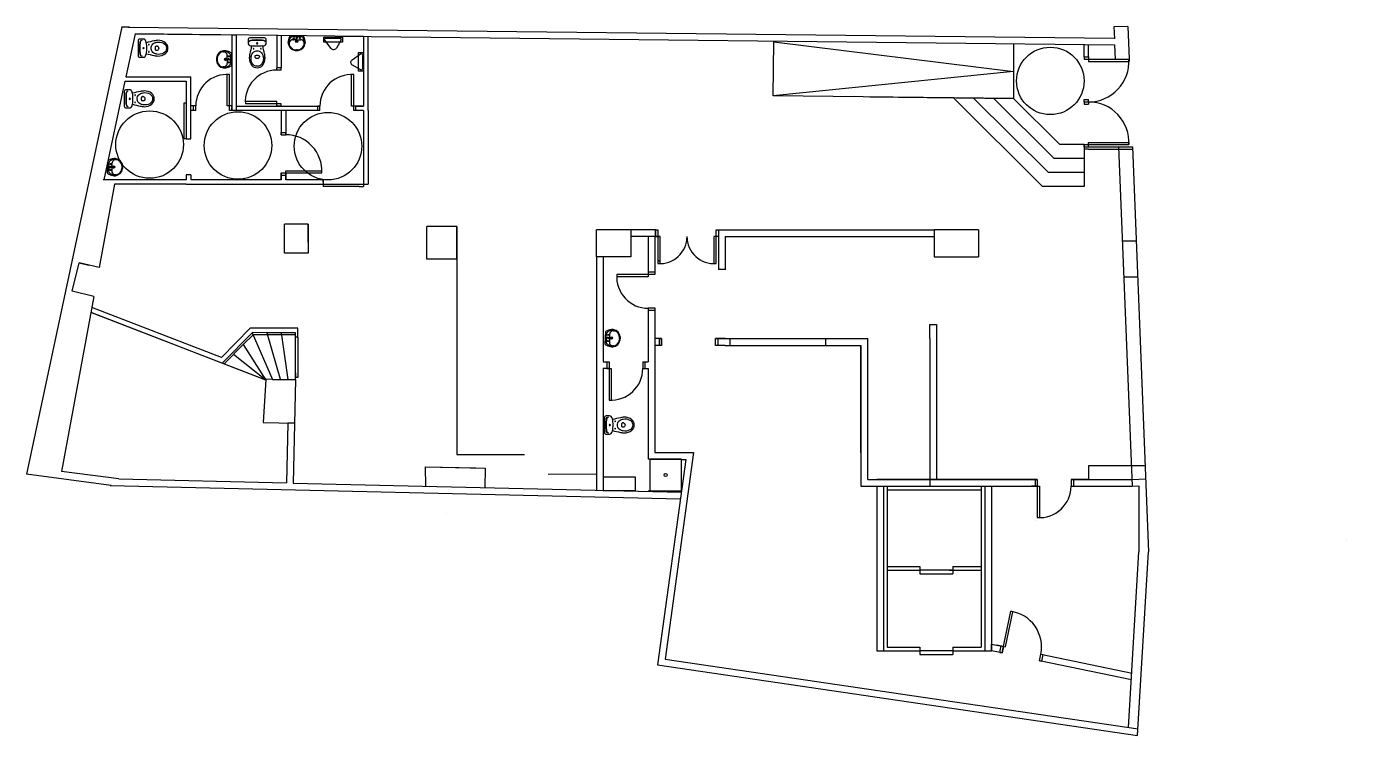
# Model space of a CAD drawing. Header units: millimetres. Extents: x 7 to 259, y -45 to 103.
# Drawn here: x 209.872 to 213.54, y 88.698 to 90.67 of the extents above; entities that cross this region are included whole.
import ezdxf

# ---------------------------------------------------------------- set-up
doc = ezdxf.new("R2010")
doc.units = ezdxf.units.MM
doc.linetypes.add('CENTRO', pattern=[50.8, 31.75, -6.35, 6.35, -6.35])
for name, color, linetype in [('eixos centradors', 40, 'CENTRO'), ('estructura', 5, 'Continuous'), ('OFICINES', 6, 'Continuous'), ('portes', 4, 'Continuous')]:
    doc.layers.add(name, color=color, linetype=linetype)

# ---------------------------------------------------------------- blocks, each defined once
blk = doc.blocks.new('VI-IN')
for p, q in [((0, -0.04), (-0.011, -0.04)), ((0, -0.04), (0.011, -0.04)), ((-0.048, -0.423), (-0.048, -0.403)), ((0.048, -0.423), (0.048, -0.403))]:
    blk.add_line(p, q)
blk.add_lwpolyline([(-0.163, -0.358, -0.0164), (-0.122, -0.18, -0.014244), (-0.146, -0.175, -0.379899), (-0.203, -0.112), (-0.203, -0.04, -0.414214), (-0.163, 0), (0, 0), (0.163, 0, -0.414214), (0.203, -0.04), (0.203, -0.112, -0.379899), (0.146, -0.175, -0.014244), (0.122, -0.18, -0.0164), (0.163, -0.358, -0.034533), (0.175, -0.44, -0.180901), (0.118, -0.613, -0.210568), (0, -0.665, -0.210568), (-0.118, -0.613, -0.180901), (-0.175, -0.44, -0.034533)], format="xyb", close=True)
for centre, radius in [((-0.08, -0.24), 0.0075), ((0, -0.122), 0.0135), ((0, -0.122), 0.0135), ((0.08, -0.24), 0.0075)]:
    blk.add_circle(centre, radius)
for centre, radius, start, end in [((-0.139, -0.089), 0.04, 96.2719, 180), ((-0.14, -0.096), 0.04, 96.2141, 169.7572), ((0, -1.201), 1.154, 90.0008, 97.203), ((0, -1.197), 1.157, 90.0008, 97.1409), ((0, 1.219), 1.404, 264.9986, 270), ((-0.007, -0.406), 0.116, 96.2419, 152.5973), ((0, -0.47), 0.18, 90, 96.2419), ((0, -1.197), 1.157, 82.8591, 89.9992), ((0, -1.201), 1.154, 82.797, 89.9992), ((0, 1.219), 1.404, 270, 275.0014), ((0, -0.47), 0.18, 83.7581, 90), ((0.007, -0.406), 0.116, 27.4027, 83.7581), ((0.139, -0.089), 0.04, 0, 83.7281), ((0.14, -0.096), 0.04, 10.2428, 83.7859), ((0.079, -0.461), 0.216, 168.3805, 209.1161), ((0.112, -0.468), 0.25, 152.5973, 168.3805), ((0, -0.505), 0.126, 209.1161, 270), ((-0.033, -0.403), 0.015, 96.6492, 180), ((-0.018, -0.423), 0.03, 180, 233.1301), ((0, -0.399), 0.06, 233.1301, 270), ((0, -0.686), 0.3, 90, 96.6492), ((0, -0.686), 0.3, 83.3508, 90), ((0, -0.399), 0.06, 270, 306.8699), ((0, -0.505), 0.126, 270, 330.8839), ((0.033, -0.403), 0.015, 0, 83.3508), ((0.018, -0.423), 0.03, 306.8699, 0), ((-0.112, -0.468), 0.25, 11.6195, 27.4027), ((-0.079, -0.461), 0.216, 330.8839, 11.6195)]:
    blk.add_arc(centre, radius, start, end)
blk = doc.blocks.new('Vic-WC')
at = {"xscale": -1}
blk.add_blockref('VI-IN', (0, 0), dxfattribs=at)

msp = doc.modelspace()

# ---------------------------------------------------------------- linework, layer by layer
at = {"color": 6}
for p, q in [((210.6051, 90.6442), (210.6228, 90.6442)), ((210.6051, 90.6442), (210.6406, 90.6442)), ((210.6131, 90.6328), (210.6112, 90.6328)), ((210.6228, 90.6418), (210.6114, 90.6418)), ((210.6228, 90.6328), (210.6131, 90.6328)), ((210.6228, 90.6418), (210.6343, 90.6418)), ((210.6228, 90.6328), (210.6326, 90.6328)), ((210.6326, 90.6328), (210.6345, 90.6328)), ((210.4412, 90.5959), (210.4412, 90.5781)), ((210.4412, 90.5959), (210.4412, 90.5604)), ((210.4298, 90.5879), (210.4298, 90.5898)), ((210.4298, 90.5781), (210.4298, 90.5879)), ((210.4298, 90.5781), (210.4298, 90.5684)), ((210.4298, 90.5684), (210.4298, 90.5665)), ((210.4388, 90.5781), (210.4388, 90.5896)), ((210.4388, 90.5781), (210.4388, 90.5667)), ((210.0975, 90.2615), (210.0989, 90.297)), ((210.0975, 90.2615), (210.0982, 90.2793)), ((210.1006, 90.2792), (210.1001, 90.2677)), ((210.1006, 90.2792), (210.101, 90.2906)), ((210.1095, 90.2788), (210.1091, 90.269)), ((210.1091, 90.269), (210.1091, 90.2672)), ((210.1095, 90.2788), (210.1099, 90.2886)), ((210.1099, 90.2886), (210.11, 90.2904)), ((211.4798, 89.7861), (211.4812, 89.8215)), ((211.4798, 89.7861), (211.4805, 89.8038)), ((211.4829, 89.8037), (211.4824, 89.7923)), ((211.4829, 89.8037), (211.4834, 89.8152)), ((211.4915, 89.7936), (211.4914, 89.7917)), ((211.4919, 89.8034), (211.4915, 89.7936)), ((211.4919, 89.8034), (211.4923, 89.8131)), ((211.4923, 89.8131), (211.4923, 89.815))]:
    msp.add_line(p, q, dxfattribs=at)
for centre, radius in [((210.6144, 90.6369), 0.00161), ((210.6228, 90.6281), 0.00322), ((210.6228, 90.6281), 0.00211), ((210.6228, 90.6374), 0.00161), ((210.6313, 90.6369), 0.00161), ((210.4251, 90.5781), 0.00322), ((210.4251, 90.5781), 0.00211), ((210.4339, 90.5866), 0.00161), ((210.4339, 90.5697), 0.00161), ((210.4344, 90.5781), 0.00161), ((210.1049, 90.279), 0.00161), ((210.1051, 90.2705), 0.00161), ((210.1058, 90.2874), 0.00161), ((210.1142, 90.2786), 0.00322), ((210.1142, 90.2786), 0.00211), ((211.4872, 89.8036), 0.00161), ((211.4874, 89.7951), 0.00161), ((211.4881, 89.812), 0.00161), ((211.4966, 89.8032), 0.00322), ((211.4966, 89.8032), 0.00211)]:
    msp.add_circle(centre, radius, dxfattribs=at)
for centre, radius, start, end in [((210.4206, 90.5945), 0.0382, 279.9338, 279.9338), ((210.6065, 90.6236), 0.0382, 9.9338, 9.9338), ((210.6392, 90.6236), 0.0401, 171.9611, 175.3079), ((210.6401, 90.6236), 0.041, 150.4514, 172.1359), ((210.6392, 90.6236), 0.0382, 171.8597, 175.3079), ((210.6204, 90.6254), 0.0194, 143.508, 169.4742), ((210.614, 90.6216), 0.0122, 129.1375, 203.4893), ((210.6051, 90.6434), 0.000804, 90, 150.4514), ((210.6263, 90.6216), 0.0264, 135.309, 144.5281), ((210.6115, 90.6244), 0.00841, 92.1402, 128.2338), ((210.6114, 90.6365), 0.00533, 90, 135.309), ((210.6343, 90.6365), 0.00533, 44.691, 90), ((210.6342, 90.6244), 0.00841, 51.7662, 87.8598), ((210.6193, 90.6216), 0.0264, 35.4719, 44.691), ((210.6317, 90.6216), 0.0122, 336.5107, 50.8625), ((210.6406, 90.6434), 0.000804, 29.5486, 90), ((210.6252, 90.6254), 0.0194, 10.5258, 36.492), ((210.6056, 90.6236), 0.041, 7.8641, 29.5486), ((210.6065, 90.6236), 0.0382, 4.6921, 8.1403), ((210.6065, 90.6236), 0.0401, 4.6921, 8.0389), ((210.4223, 90.5795), 0.0225, 97.8325, 172.7669), ((210.4223, 90.5795), 0.0205, 97.8325, 172.7669), ((210.4186, 90.587), 0.0122, 39.1375, 113.4893), ((210.4218, 90.5793), 0.0226, 84.8129, 96.5806), ((210.4218, 90.5793), 0.0207, 84.8129, 96.5806), ((210.4206, 90.5618), 0.0382, 81.8597, 85.3079), ((210.4206, 90.5618), 0.0401, 81.9611, 85.3079), ((210.4224, 90.5806), 0.0194, 53.508, 79.4742), ((210.4206, 90.5609), 0.041, 60.4514, 82.1359), ((210.4214, 90.5895), 0.00841, 2.1402, 38.2338), ((210.4186, 90.5746), 0.0264, 45.309, 54.5281), ((210.4335, 90.5896), 0.00533, 0, 45.309), ((210.4404, 90.5959), 0.000804, 0, 60.4514), ((210.6217, 90.6248), 0.0226, 174.8129, 186.5806), ((210.6215, 90.6253), 0.0225, 187.8325, 262.7669), ((210.6217, 90.6248), 0.0207, 174.8129, 186.5806), ((210.6215, 90.6253), 0.0205, 187.8325, 262.7669), ((210.6228, 90.6359), 0.0332, 262.7803, 270), ((210.6228, 90.6359), 0.0313, 262.7803, 277.2197), ((210.6228, 90.6359), 0.0332, 270, 277.2197), ((210.6242, 90.6253), 0.0205, 277.2331, 352.1675), ((210.6242, 90.6253), 0.0225, 277.2331, 352.1675), ((210.624, 90.6248), 0.0207, 353.4194, 5.1871), ((210.624, 90.6248), 0.0226, 353.4194, 5.1871), ((210.4329, 90.5781), 0.0332, 172.7803, 180), ((210.4329, 90.5781), 0.0332, 180, 187.2197), ((210.4223, 90.5768), 0.0225, 187.2331, 262.1675), ((210.4329, 90.5781), 0.0313, 172.7803, 187.2197), ((210.4223, 90.5768), 0.0205, 187.2331, 262.1675), ((210.4186, 90.5693), 0.0122, 246.5107, 320.8625), ((210.4218, 90.577), 0.0226, 263.4194, 275.1871), ((210.4218, 90.577), 0.0207, 263.4194, 275.1871), ((210.4206, 90.5945), 0.0382, 274.6921, 278.1403), ((210.4206, 90.5945), 0.0401, 274.6921, 278.0389), ((210.4224, 90.5757), 0.0194, 280.5258, 306.492), ((210.4206, 90.5954), 0.041, 277.8641, 299.5486), ((210.4214, 90.5668), 0.00841, 321.7662, 357.8598), ((210.4186, 90.5816), 0.0264, 305.4719, 314.691), ((210.4335, 90.5667), 0.00533, 314.691, 0), ((210.4404, 90.5604), 0.000804, 299.5486, 0), ((210.1181, 90.2621), 0.0382, 97.6416, 97.6416), ((210.0997, 90.2969), 0.000804, 117.2564, 177.7078), ((210.1181, 90.2612), 0.041, 95.5719, 117.2564), ((210.117, 90.2809), 0.0194, 98.2336, 124.1998), ((210.1211, 90.2872), 0.0122, 64.2185, 138.5702), ((210.1181, 90.2621), 0.0401, 92.3999, 95.7467), ((210.1181, 90.2621), 0.0382, 92.3999, 95.848), ((210.1176, 90.2796), 0.0226, 81.1272, 92.8948), ((210.1176, 90.2796), 0.0207, 81.1272, 92.8948), ((210.1171, 90.2798), 0.0205, 4.9409, 79.8753), ((210.1171, 90.2798), 0.0225, 4.9409, 79.8753), ((210.0983, 90.2615), 0.000804, 177.7078, 238.1592), ((210.1195, 90.2957), 0.041, 238.1592, 259.8437), ((210.1054, 90.2675), 0.00533, 177.7078, 223.0168), ((210.1064, 90.2904), 0.00533, 132.3988, 177.7078), ((210.1208, 90.2819), 0.0264, 223.0168, 232.2359), ((210.1206, 90.2748), 0.0264, 123.1796, 132.3988), ((210.1168, 90.2761), 0.0194, 231.2157, 257.182), ((210.1175, 90.2671), 0.00841, 179.848, 215.9415), ((210.1184, 90.2898), 0.00841, 139.474, 175.5675), ((210.1204, 90.2695), 0.0122, 216.8453, 291.1971), ((210.117, 90.2772), 0.0205, 275.5403, 350.4747), ((210.117, 90.2772), 0.0225, 275.5403, 350.4747), ((210.1064, 90.2789), 0.0313, 350.4881, 4.9275), ((210.1064, 90.2789), 0.0332, 350.4881, 357.7078), ((210.1064, 90.2789), 0.0332, 357.7078, 4.9275), ((210.1194, 90.2948), 0.0401, 259.6689, 263.0156), ((210.1194, 90.2948), 0.0382, 259.5675, 263.0156), ((210.1175, 90.2773), 0.0226, 262.5207, 274.2884), ((210.1175, 90.2773), 0.0207, 262.5207, 274.2884), ((211.5005, 89.7867), 0.0382, 97.6416, 97.6416), ((211.482, 89.8215), 0.000804, 117.2564, 177.7078), ((211.5004, 89.7858), 0.041, 95.5719, 117.2564), ((211.5029, 89.7994), 0.0264, 123.1796, 132.3988), ((211.4993, 89.8055), 0.0194, 98.2336, 124.1998), ((211.5035, 89.8118), 0.0122, 64.2185, 138.5702), ((211.5005, 89.7867), 0.0401, 92.3999, 95.7467), ((211.5005, 89.7867), 0.0382, 92.3999, 95.848), ((211.4999, 89.8042), 0.0226, 81.1272, 92.8948), ((211.4999, 89.8042), 0.0207, 81.1272, 92.8948), ((211.4994, 89.8044), 0.0205, 4.9409, 79.8753), ((211.4994, 89.8044), 0.0225, 4.9409, 79.8753), ((211.4806, 89.7861), 0.000804, 177.7078, 238.1592), ((211.5018, 89.8202), 0.041, 238.1592, 259.8437), ((211.4878, 89.792), 0.00533, 177.7078, 223.0168), ((211.4887, 89.815), 0.00533, 132.3988, 177.7078), ((211.5032, 89.8064), 0.0264, 223.0168, 232.2359), ((211.4992, 89.8007), 0.0194, 231.2157, 257.182), ((211.4998, 89.7917), 0.00841, 179.848, 215.9415), ((211.5007, 89.8143), 0.00841, 139.474, 175.5675), ((211.5027, 89.7941), 0.0122, 216.8453, 291.1971), ((211.4993, 89.8017), 0.0205, 275.5403, 350.4747), ((211.4993, 89.8017), 0.0225, 275.5403, 350.4747), ((211.4888, 89.8035), 0.0313, 350.4881, 4.9275), ((211.4888, 89.8035), 0.0332, 350.4881, 357.7078), ((211.4888, 89.8035), 0.0332, 357.7078, 4.9275), ((211.5018, 89.8193), 0.0401, 259.6689, 263.0156), ((211.5018, 89.8193), 0.0382, 259.5675, 263.0156), ((211.4998, 89.8019), 0.0226, 262.5207, 274.2884), ((211.4998, 89.8019), 0.0207, 262.5207, 274.2884)]:
    msp.add_arc(centre, radius, start, end, dxfattribs=at)
at = {"color": 6, "linetype": 'ByBlock'}
for p in [(210.6131, 90.6328), (210.6207, 90.6281), (210.6218, 90.6365), (210.6239, 90.6386), (210.6249, 90.6281), (210.4188, 90.5992), (210.422, 90.6019), (210.5991, 90.625), (210.6018, 90.6218), (210.6228, 90.6047), (210.6438, 90.622), (210.6466, 90.6246), (210.4017, 90.5781), (210.419, 90.5571), (210.4216, 90.5544), (210.4251, 90.5802), (210.4251, 90.576), (210.4298, 90.5879), (210.4335, 90.5792), (210.4356, 90.5771), (210.1187, 90.3022), (210.1212, 90.2993), (210.1038, 90.2801), (210.1058, 90.2779), (210.1091, 90.269), (210.1141, 90.2765), (210.1143, 90.2807), (210.1377, 90.2777), (210.1164, 90.2547), (210.1197, 90.2574), (211.501, 89.8268), (211.5035, 89.8239), (211.4862, 89.8046), (211.4881, 89.8025), (211.4915, 89.7936), (211.4965, 89.8011), (211.4967, 89.8053), (211.52, 89.8022), (211.4987, 89.7793), (211.5021, 89.7819)]:
    msp.add_point(p, dxfattribs=at)
at = {"layer": 'eixos centradors'}
for centre in [(212.7164, 90.5182), (210.2141, 90.3412), (210.4596, 90.3386), (210.7097, 90.3369)]:
    msp.add_circle(centre, 0.0938, dxfattribs=at)
at = {"layer": 'estructura'}
for p, q in [((210.1367, 90.6687), (209.872, 89.4252)), ((210.1586, 90.6679), (210.1365, 90.6679)), ((210.1553, 90.668), (212.8944, 90.6374)), ((212.9315, 90.6698), (212.8932, 90.6683)), ((212.8932, 90.6683), (212.8945, 90.6351)), ((212.9315, 90.6698), (212.9351, 90.5787)), ((210.1737, 90.649), (210.1484, 90.53)), ((210.8087, 90.6419), (210.1737, 90.649)), ((210.1737, 90.649), (210.4424, 90.646)), ((210.4424, 90.646), (210.4549, 90.646)), ((210.4424, 90.646), (210.4424, 90.646)), ((210.4424, 90.646), (210.4549, 90.646)), ((210.4424, 90.646), (210.4424, 90.4359)), ((210.4549, 90.646), (210.4549, 90.4359)), ((210.4549, 90.6459), (210.4549, 90.4484)), ((210.5674, 90.6446), (210.5674, 90.5547)), ((210.5799, 90.6445), (210.5799, 90.5547)), ((210.7473, 90.6426), (212.8951, 90.6186)), ((210.8087, 90.6419), (210.8087, 90.4484)), ((210.8212, 90.4359), (210.8212, 90.6418)), ((211.9467, 90.4769), (211.9484, 90.6269)), ((211.9484, 90.6269), (212.6142, 90.5445)), ((212.6142, 90.6202), (212.6142, 90.4695)), ((212.6142, 90.6195), (212.6142, 90.4695)), ((212.8101, 90.5849), (212.8101, 90.6173)), ((212.8226, 90.5849), (212.8226, 90.6171)), ((212.8951, 90.6186), (212.8967, 90.5787)), ((212.8101, 90.5849), (212.8226, 90.5849)), ((212.8967, 90.5787), (212.9351, 90.5787)), ((210.1457, 90.5175), (210.0874, 90.2434)), ((210.1457, 90.5175), (210.3159, 90.5175)), ((210.1484, 90.53), (210.3284, 90.53)), ((210.3159, 90.5175), (210.3159, 90.357)), ((210.3284, 90.357), (210.3284, 90.53)), ((212.6142, 90.5448), (211.9467, 90.4769)), ((210.3362, 90.4487), (210.3284, 90.4487)), ((210.4549, 90.4484), (210.6874, 90.4484)), ((210.7874, 90.4484), (210.8087, 90.4484)), ((210.8087, 90.4484), (210.7874, 90.4484)), ((212.6142, 90.4695), (211.9467, 90.4769)), ((212.2148, 90.4739), (212.6142, 90.4695)), ((212.6951, 90.2249), (212.4475, 90.4713)), ((212.7111, 90.2637), (212.5031, 90.4707)), ((212.7271, 90.3024), (212.5586, 90.4701)), ((212.7431, 90.3412), (212.6142, 90.4695)), ((210.3362, 90.4359), (210.3284, 90.4359)), ((210.6874, 90.4359), (210.4424, 90.4359)), ((210.5924, 90.4359), (210.5799, 90.4359)), ((210.5799, 90.4359), (210.5799, 90.3687)), ((210.5924, 90.4359), (210.5924, 90.3687)), ((210.8087, 90.4359), (210.7874, 90.4359)), ((210.8087, 90.4359), (210.8087, 90.3687)), ((210.8212, 90.4359), (210.8212, 90.2309)), ((210.3159, 90.357), (210.3284, 90.357)), ((210.8087, 90.3687), (210.8087, 90.2309)), ((212.8101, 90.3412), (212.7431, 90.3412)), ((212.8101, 90.3412), (212.8101, 90.3024)), ((212.8101, 90.3349), (212.8226, 90.3349)), ((212.8101, 90.3349), (212.8101, 90.3287)), ((212.8226, 90.3349), (212.9446, 90.3349)), ((212.9063, 90.3349), (212.9434, 89.3916)), ((212.9446, 90.3349), (212.9889, 89.2094)), ((212.7158, 90.3137), (212.7158, 90.3137)), ((212.8101, 90.3024), (212.7271, 90.3024)), ((212.8226, 90.3287), (212.8101, 90.3287)), ((212.8101, 90.3024), (212.8101, 90.2637)), ((212.8226, 90.3287), (212.9446, 90.3287)), ((210.5799, 90.2624), (210.5799, 90.2434)), ((210.5799, 90.2434), (210.5799, 90.2624)), ((210.5924, 90.2434), (210.5924, 90.2687)), ((210.5924, 90.2624), (210.5924, 90.2434)), ((212.8101, 90.2637), (212.7111, 90.2637)), ((212.8101, 90.2637), (212.8101, 90.2249)), ((210.1166, 90.2309), (210.0738, 89.9991)), ((210.1166, 90.2309), (210.0738, 89.9991)), ((210.3159, 90.2434), (210.0847, 90.2434)), ((210.3159, 90.2434), (210.0847, 90.2434)), ((210.3159, 90.2434), (210.0874, 90.2434)), ((210.3159, 90.2309), (210.1166, 90.2309)), ((210.3159, 90.257), (210.3159, 90.2434)), ((210.3284, 90.257), (210.3159, 90.257)), ((210.3159, 90.2309), (210.8212, 90.2309)), ((210.3284, 90.257), (210.3284, 90.2434)), ((210.5799, 90.2434), (210.3284, 90.2434)), ((210.5799, 90.2562), (210.5924, 90.2562)), ((210.6962, 90.2434), (210.5924, 90.2434)), ((210.6962, 90.2434), (210.6962, 90.2309)), ((212.8101, 90.2249), (212.6951, 90.2249)), ((210.6543, 90.1197), (210.5893, 90.1197)), ((210.5893, 90.0397), (210.5893, 90.1197)), ((210.6543, 90.0697), (210.6543, 90.1197)), ((210.6543, 90.1197), (210.6543, 90.0397)), ((210.6543, 90.1131), (210.6543, 90.0397)), ((210.9843, 90.0231), (210.9843, 90.1131)), ((211.0175, 90.1131), (210.9843, 90.1131)), ((211.0675, 90.1131), (211.0175, 90.1131)), ((211.0675, 90.1131), (211.067, 90.0231)), ((211.0675, 90.0631), (211.0675, 90.1131)), ((211.0675, 90.1131), (211.0675, 90.0231)), ((211.6196, 90.1042), (211.4555, 90.1042)), ((211.5507, 90.1042), (211.4555, 90.1042)), ((211.4555, 90.0545), (211.4555, 90.1042)), ((211.5507, 90.1042), (211.5507, 90.0545)), ((211.5507, 90.1042), (211.5507, 90.0292)), ((211.6155, 90.0854), (211.5507, 90.0854)), ((211.5993, 90.0854), (211.5993, 89.9861)), ((211.6196, 90.0854), (211.6079, 90.0854)), ((211.6196, 90.0854), (211.6079, 90.0854)), ((211.618, 90.0854), (211.618, 89.9861)), ((211.6196, 90.1042), (211.6196, 90.0854)), ((211.6196, 90.1042), (211.6258, 90.1042)), ((211.6196, 90.0854), (211.6321, 90.0854)), ((211.7883, 90.1042), (212.3941, 90.1042)), ((211.7945, 90.1042), (211.7945, 89.9941)), ((211.8133, 90.0854), (212.3941, 90.0854)), ((211.8133, 90.0854), (211.8133, 90.0087)), ((211.8133, 90.0854), (211.8133, 89.9929)), ((212.5166, 90.1042), (212.3941, 90.1042)), ((212.3941, 90.1042), (212.3941, 90.0292)), ((212.5166, 90.1042), (212.5166, 90.0542)), ((212.5166, 90.1042), (212.5166, 90.0292)), ((211.0675, 90.0631), (211.0675, 90.0631)), ((211.4553, 90.0292), (211.4553, 90.0545)), ((212.955, 90.0724), (212.9166, 90.0724)), ((209.9994, 89.9339), (210.0186, 90.0128)), ((210.0186, 90.0128), (210.0186, 90.0128)), ((210.0186, 90.0128), (210.045, 90.0064)), ((210.0738, 89.9991), (210.0186, 90.0128)), ((210.6543, 90.0397), (210.5893, 90.0397)), ((211.0675, 90.0231), (210.9843, 90.0231)), ((211.0675, 90.0231), (211.0675, 89.4794)), ((211.4553, 90.0292), (211.4553, 89.3804)), ((211.5507, 90.0292), (211.4553, 90.0292)), ((211.4741, 90.0292), (211.4741, 89.7569)), ((211.4741, 90.0292), (211.4741, 89.7381)), ((212.3941, 90.0292), (212.5166, 90.0292)), ((211.8133, 89.9941), (211.7945, 89.9941)), ((212.9602, 89.9726), (212.9219, 89.9726)), ((210.059, 89.919), (209.9994, 89.9339)), ((210.059, 89.919), (209.9691, 89.4323)), ((210.059, 89.919), (210.056, 89.9027)), ((210.5355, 89.6869), (210.0508, 89.8748)), ((210.5368, 89.6867), (210.0521, 89.8745)), ((210.4136, 89.749), (210.0534, 89.8886)), ((211.5991, 89.8874), (211.5991, 89.7371)), ((211.6178, 89.8874), (211.6178, 89.4853)), ((210.4937, 89.831), (210.4136, 89.749)), ((210.626, 89.831), (210.4937, 89.831)), ((210.626, 89.8063), (210.626, 89.831)), ((212.3816, 89.8017), (212.3816, 89.841)), ((212.3816, 89.841), (212.4003, 89.841)), ((212.4003, 89.8404), (212.3816, 89.8404)), ((212.4003, 89.841), (212.4003, 89.4104)), ((210.4161, 89.7332), (210.5, 89.8184)), ((210.4745, 89.785), (210.4216, 89.7314)), ((210.4994, 89.8178), (210.4676, 89.786)), ((210.5017, 89.8126), (210.4745, 89.785)), ((210.4745, 89.785), (210.5368, 89.6867)), ((210.4994, 89.8178), (210.5559, 89.6878)), ((210.6197, 89.8178), (210.5, 89.8184)), ((210.6197, 89.8121), (210.5017, 89.8126)), ((210.5799, 89.818), (210.54, 89.818)), ((210.54, 89.818), (210.5778, 89.6864)), ((210.6197, 89.8178), (210.5799, 89.818)), ((210.5799, 89.818), (210.5985, 89.6878)), ((210.6197, 89.6878), (210.6197, 89.8178)), ((211.6365, 89.8017), (211.6181, 89.8017)), ((211.6303, 89.802), (211.6303, 89.7829)), ((211.8133, 89.8017), (211.7865, 89.8017)), ((211.7928, 89.8017), (211.8265, 89.8017)), ((211.8133, 89.8017), (212.2091, 89.8017)), ((211.8265, 89.8017), (211.8265, 89.7829)), ((211.8265, 89.8017), (212.0915, 89.8017)), ((211.832, 89.8017), (212.2091, 89.8017)), ((212.0915, 89.8017), (212.0915, 89.7829)), ((212.2091, 89.4104), (212.2091, 89.8017)), ((212.3816, 89.8017), (212.3816, 89.3916)), ((210.5368, 89.6867), (210.4473, 89.7574)), ((211.6365, 89.7829), (211.6181, 89.7829)), ((211.8133, 89.7829), (211.7865, 89.7829)), ((211.8133, 89.7829), (212.1903, 89.7829)), ((212.1903, 89.4853), (212.1903, 89.7829)), ((212.1903, 89.7829), (212.1903, 89.3916)), ((211.4741, 89.7371), (211.4904, 89.7371)), ((211.4904, 89.7184), (211.4741, 89.7184)), ((211.4741, 89.7184), (211.4741, 89.3796)), ((211.5904, 89.7371), (211.5991, 89.7371)), ((211.5904, 89.7184), (211.5991, 89.7184)), ((211.5991, 89.7184), (211.5991, 89.4666)), ((210.5369, 89.6883), (210.5294, 89.5685)), ((210.5559, 89.6878), (210.5369, 89.689)), ((210.5559, 89.6878), (210.6197, 89.6878)), ((210.6197, 89.6878), (210.6129, 89.4004)), ((210.5294, 89.5685), (210.6169, 89.5664)), ((210.5981, 89.5664), (210.5942, 89.4008)), ((210.6169, 89.5664), (210.5981, 89.5664)), ((211.0675, 89.4794), (211.256, 89.4794)), ((211.6916, 89.4666), (211.5991, 89.4666)), ((211.6178, 89.4853), (211.7255, 89.4853)), ((211.7041, 89.4662), (211.6255, 88.8949)), ((211.7255, 89.4853), (211.6465, 88.9108)), ((211.6916, 89.4853), (211.7103, 89.4853)), ((211.6916, 89.3791), (211.6916, 89.4666)), ((211.6916, 89.4662), (211.7041, 89.4662)), ((209.872, 89.4252), (209.8719, 89.4248)), ((210.1075, 89.3934), (209.8719, 89.4248)), ((210.1284, 89.4119), (209.9691, 89.4323)), ((210.9816, 89.3916), (210.9805, 89.4454)), ((210.9805, 89.4454), (211.1202, 89.4423)), ((210.9805, 89.4454), (211.1467, 89.4417)), ((210.9892, 89.4186), (210.9892, 89.4186)), ((211.1467, 89.4417), (211.1454, 89.3877)), ((212.9795, 89.4479), (212.8224, 89.4479)), ((212.8224, 89.4479), (212.8224, 89.4104)), ((212.9795, 89.4479), (212.867, 89.4479)), ((210.1043, 89.3938), (211.6889, 89.3562)), ((210.1284, 89.4119), (210.5942, 89.4008)), ((210.6129, 89.4004), (211.6915, 89.3748)), ((211.5641, 89.4168), (211.4741, 89.4168)), ((211.5641, 89.3793), (211.5641, 89.4168)), ((212.1903, 89.3916), (212.6866, 89.3916)), ((212.1903, 89.3916), (212.6866, 89.3916)), ((212.1903, 89.3916), (212.6866, 89.3916)), ((212.2091, 89.4104), (212.6803, 89.4104)), ((212.6803, 89.4104), (212.2341, 89.4104)), ((212.2341, 89.3916), (212.2341, 88.9341)), ((212.4003, 89.4104), (212.6741, 89.4104)), ((212.5343, 89.3916), (212.5343, 88.9341)), ((212.5531, 89.3916), (212.5531, 88.9341)), ((212.664, 89.4104), (212.6803, 89.4104)), ((212.6803, 89.3916), (212.664, 89.3916)), ((212.6741, 89.4104), (212.6741, 89.3916)), ((212.8224, 89.4104), (212.7741, 89.4104)), ((212.7741, 89.4104), (212.8253, 89.4104)), ((212.7741, 89.3916), (212.9434, 89.3916)), ((212.7741, 89.3916), (212.8268, 89.3916)), ((212.7741, 89.3916), (212.8253, 89.3916)), ((212.7804, 89.4104), (212.789, 89.4104)), ((212.7804, 89.3916), (212.789, 89.3916)), ((212.8224, 89.4104), (212.9427, 89.4104)), ((212.9434, 89.3916), (212.9621, 89.3925)), ((212.9445, 89.4105), (212.9809, 89.412)), ((212.9621, 89.3925), (212.9621, 89.2094)), ((211.4741, 89.3796), (211.5641, 89.3793)), ((211.5991, 89.3791), (211.6916, 89.3791)), ((212.5531, 89.3729), (212.5531, 89.3542)), ((211.0382, 89.3152), (211.0382, 89.3152)), ((213.5395, 89.2416), (213.5394, 89.2412)), ((212.9335, 88.7209), (212.9621, 89.2094)), ((212.959, 88.6982), (212.9889, 89.2094)), ((212.5531, 88.9341), (212.5531, 88.9528)), ((212.5531, 88.9528), (212.5922, 88.9447)), ((212.5531, 88.9528), (212.5861, 88.946)), ((212.5861, 88.946), (212.5675, 88.9499)), ((212.5675, 88.9499), (212.5922, 88.9447)), ((212.5775, 88.935), (212.58, 88.9473)), ((212.5861, 88.946), (212.5824, 88.928)), ((211.6465, 88.9108), (212.9601, 88.7169)), ((212.2341, 88.9341), (212.3537, 88.9341)), ((212.4456, 88.9341), (212.5531, 88.9341)), ((212.5824, 88.928), (212.5531, 88.9341)), ((212.9421, 88.8533), (212.6864, 88.9064)), ((212.6902, 88.9245), (212.8989, 88.8814)), ((212.6902, 88.9245), (212.9436, 88.8721)), ((211.6255, 88.8949), (212.959, 88.6982))]:
    msp.add_line(p, q, dxfattribs=at)
at = {"layer": 'estructura', "color": 142}
for p, q in [((212.1903, 89.3916), (212.5243, 89.3916)), ((212.2528, 89.3916), (212.2528, 88.9341)), ((212.2628, 89.3916), (212.2628, 88.9441)), ((212.2628, 89.3816), (212.5243, 89.3816)), ((212.5243, 89.3916), (212.5243, 88.9441)), ((212.5343, 89.3916), (212.5343, 88.9341)), ((212.2628, 89.1679), (212.3543, 89.1679)), ((212.3537, 89.1679), (212.3537, 89.1655)), ((212.3537, 89.1679), (212.3537, 89.1655)), ((212.3537, 89.1655), (212.3537, 89.1579)), ((212.4456, 89.1679), (212.5243, 89.1679)), ((212.4456, 89.1679), (212.4456, 89.1479)), ((212.2628, 89.1579), (212.3537, 89.1579)), ((212.4356, 89.1579), (212.5243, 89.1579)), ((212.2628, 88.9441), (212.3537, 88.9441)), ((212.3537, 88.9441), (212.3537, 88.9418)), ((212.3537, 88.9418), (212.3537, 88.9341)), ((212.4456, 88.9441), (212.5243, 88.9441)), ((212.4456, 88.9441), (212.4456, 88.9241)), ((212.2536, 88.9341), (212.3537, 88.9341)), ((212.4456, 88.9341), (212.5343, 88.9341))]:
    msp.add_line(p, q, dxfattribs=at)
at = {"layer": 'OFICINES'}
for points in [[(210.7498, 90.6401), (210.7498, 90.626), (210.6979, 90.626), (210.6979, 90.6401)], [(210.8087, 90.5451), (210.7946, 90.5451), (210.7946, 90.5971), (210.8087, 90.5971)]]:
    msp.add_lwpolyline(points, close=True, dxfattribs=at)
for points in [[(210.746, 90.632), (210.7332, 90.6092, -0.544521), (210.7185, 90.6083), (210.7013, 90.6317, -0.61439), (210.7039, 90.6366), (210.7433, 90.6366)], [(210.8006, 90.5489), (210.7778, 90.5618, -0.544521), (210.7769, 90.5765), (210.8003, 90.5936, -0.61439), (210.8052, 90.5911), (210.8052, 90.5516)]]:
    msp.add_lwpolyline(points, format="xyb", dxfattribs=at)
for centre, start, end in [((210.7433, 90.6335), 330.5415, 90), ((210.8021, 90.5516), 240.5415, 0)]:
    msp.add_arc(centre, 0.00313, start, end, dxfattribs=at)
at = {"layer": 'portes'}
for p, q in [((210.5674, 90.5484), (210.5674, 90.5547)), ((210.5799, 90.5547), (210.5674, 90.5547)), ((210.5799, 90.5484), (210.5799, 90.5547)), ((210.784, 90.5881), (210.784, 90.5881)), ((212.8101, 90.5849), (212.8226, 90.5849)), ((212.8101, 90.5849), (212.8101, 90.5787)), ((212.8101, 90.5787), (212.9349, 90.5787)), ((212.8226, 90.5849), (212.8226, 90.5787)), ((212.8226, 90.5787), (212.8226, 90.5724)), ((212.8226, 90.5724), (212.9351, 90.5724)), ((212.9163, 90.5849), (212.9163, 90.5849)), ((212.9351, 90.5787), (212.9351, 90.5724)), ((210.4299, 90.4487), (210.4299, 90.5362)), ((210.4362, 90.4359), (210.4362, 90.5359)), ((210.437, 90.5424), (210.437, 90.5424)), ((210.5799, 90.5484), (210.5674, 90.5484)), ((210.7749, 90.4484), (210.7749, 90.5359)), ((210.7812, 90.4356), (210.7812, 90.5357)), ((210.3097, 90.357), (210.3097, 90.457)), ((210.3097, 90.457), (210.3159, 90.457)), ((210.3159, 90.457), (210.3159, 90.357)), ((210.3424, 90.4487), (210.3362, 90.4487)), ((210.3362, 90.4359), (210.3362, 90.4487)), ((210.3424, 90.4359), (210.3424, 90.4487)), ((210.4362, 90.4487), (210.4299, 90.4487)), ((210.4424, 90.4487), (210.4362, 90.4487)), ((210.4424, 90.4359), (210.4424, 90.4487)), ((210.4737, 90.4484), (210.4737, 90.4484)), ((210.5674, 90.4609), (210.4799, 90.4609)), ((210.5799, 90.4546), (210.4802, 90.4546)), ((210.5674, 90.4546), (210.5674, 90.4609)), ((210.5674, 90.4484), (210.5674, 90.4546)), ((210.5799, 90.4484), (210.5674, 90.4484)), ((210.5799, 90.4484), (210.5799, 90.4546)), ((210.6874, 90.4484), (210.6812, 90.4484)), ((210.6812, 90.4356), (210.6812, 90.4484)), ((210.6874, 90.4356), (210.6874, 90.4484)), ((210.7812, 90.4484), (210.7749, 90.4484)), ((210.7874, 90.4484), (210.7812, 90.4484)), ((210.7874, 90.4356), (210.7874, 90.4484)), ((212.8101, 90.4599), (212.8101, 90.4662)), ((212.8101, 90.4662), (212.8226, 90.4662)), ((212.8101, 90.4599), (212.8226, 90.4599)), ((212.8101, 90.4599), (212.8226, 90.4599)), ((212.8101, 90.4599), (212.8101, 90.4537)), ((212.8101, 90.4537), (212.8226, 90.4537)), ((212.8226, 90.4599), (212.8226, 90.4662)), ((212.8226, 90.4599), (212.8226, 90.4537)), ((210.3424, 90.4359), (210.3362, 90.4359)), ((210.4424, 90.4361), (210.4362, 90.4361)), ((210.6874, 90.4356), (210.6812, 90.4356)), ((210.7874, 90.4358), (210.7812, 90.4358)), ((210.5799, 90.3687), (210.5799, 90.3749)), ((210.5799, 90.3749), (210.5924, 90.3749)), ((210.5924, 90.3687), (210.5924, 90.3749)), ((210.3159, 90.357), (210.3097, 90.357)), ((210.5799, 90.3687), (210.5924, 90.3687)), ((212.8101, 90.3412), (212.9349, 90.3412)), ((212.8101, 90.3349), (212.8101, 90.3412)), ((212.8101, 90.3349), (212.8226, 90.3349)), ((212.8226, 90.3474), (212.9351, 90.3474)), ((212.8226, 90.3412), (212.8226, 90.3474)), ((212.8226, 90.3349), (212.8226, 90.3412)), ((212.9163, 90.3349), (212.9163, 90.3349)), ((212.9351, 90.3412), (212.9351, 90.3474)), ((210.5799, 90.2624), (210.6922, 90.2624)), ((210.5799, 90.2562), (210.5799, 90.2624)), ((210.5924, 90.2687), (210.6924, 90.2687)), ((210.5924, 90.2624), (210.5924, 90.2687)), ((210.5924, 90.2562), (210.5924, 90.2624)), ((210.5799, 90.2562), (210.5924, 90.2562)), ((210.6862, 90.2562), (210.6862, 90.2562)), ((210.6962, 90.2371), (210.6962, 90.2434)), ((210.6962, 90.2309), (210.8087, 90.2309)), ((210.6962, 90.2309), (210.6962, 90.2246)), ((210.7962, 90.2246), (210.6962, 90.2246)), ((210.7962, 90.2246), (210.8087, 90.2246)), ((210.8087, 90.2309), (210.8087, 90.2246)), ((211.6196, 90.1042), (211.6258, 90.1042)), ((211.6196, 90.0854), (211.6196, 90.1042)), ((211.6258, 90.0854), (211.6196, 90.0854)), ((211.6258, 90.1042), (211.6258, 90.0854)), ((211.6258, 90.0854), (211.6258, 90.0104)), ((211.6321, 90.0854), (211.6258, 90.0854)), ((211.6321, 90.0104), (211.6321, 90.0854)), ((211.6321, 90.0854), (211.6321, 90.0854)), ((211.782, 90.0854), (211.782, 90.0104)), ((211.7883, 90.0854), (211.782, 90.0854)), ((211.7883, 90.0854), (211.7883, 90.1042)), ((211.7883, 90.1042), (211.7945, 90.1042)), ((211.7883, 90.0104), (211.7883, 90.0854)), ((211.7883, 90.0854), (211.7883, 90.0854)), ((211.7945, 90.0854), (211.7883, 90.0854)), ((211.6256, 90.0181), (211.6319, 90.0181)), ((211.782, 90.0104), (211.7883, 90.0104)), ((211.5993, 89.9736), (211.5118, 89.9736)), ((211.618, 89.9798), (211.512, 89.9798)), ((211.618, 89.9861), (211.5993, 89.9861)), ((211.5993, 89.9861), (211.5993, 89.9798)), ((211.5993, 89.9798), (211.5993, 89.9736)), ((211.618, 89.9861), (211.618, 89.9798)), ((211.618, 89.886), (211.5993, 89.886)), ((211.5993, 89.886), (211.5993, 89.8798)), ((211.618, 89.8798), (211.5993, 89.8798)), ((211.618, 89.886), (211.618, 89.8798)), ((210.6197, 89.7063), (210.6197, 89.8063)), ((210.626, 89.8063), (210.6197, 89.8063)), ((210.626, 89.8063), (210.626, 89.6938)), ((211.6303, 89.802), (211.6365, 89.802)), ((211.6303, 89.7829), (211.6303, 89.8017)), ((211.6365, 89.802), (211.6365, 89.7829)), ((211.7865, 89.7829), (211.7865, 89.8017)), ((211.7865, 89.8017), (211.7928, 89.8017)), ((211.7928, 89.8017), (211.7928, 89.7829)), ((211.6365, 89.7829), (211.6303, 89.7829)), ((211.6303, 89.7829), (211.6303, 89.7829)), ((211.7928, 89.7829), (211.7865, 89.7829)), ((211.4841, 89.7371), (211.4841, 89.7184)), ((211.4841, 89.7371), (211.4904, 89.7371)), ((211.4841, 89.7184), (211.4904, 89.7184)), ((211.4904, 89.7371), (211.4904, 89.6311)), ((211.4904, 89.7184), (211.4966, 89.7184)), ((211.4966, 89.7184), (211.4966, 89.6309)), ((211.5842, 89.7371), (211.5842, 89.7184)), ((211.5842, 89.7371), (211.5904, 89.7371)), ((211.5842, 89.7184), (211.5904, 89.7184)), ((211.5904, 89.7371), (211.5904, 89.7184)), ((210.6197, 89.7063), (210.6197, 89.6938)), ((210.626, 89.6938), (210.6197, 89.6938)), ((210.5226, 89.5821), (210.5226, 89.5821)), ((211.4555, 89.4254), (211.3213, 89.4237)), ((212.6741, 89.4104), (212.6741, 89.3916)), ((212.6741, 89.4104), (212.6803, 89.4104)), ((212.6741, 89.3916), (212.6803, 89.3916)), ((212.6803, 89.4104), (212.6803, 89.3044)), ((212.6803, 89.3916), (212.6866, 89.3916)), ((212.6866, 89.3916), (212.6866, 89.3041)), ((212.7741, 89.4104), (212.7741, 89.3916)), ((212.7741, 89.4104), (212.7804, 89.4104)), ((212.7741, 89.3916), (212.7804, 89.3916)), ((212.7804, 89.4104), (212.7804, 89.3916)), ((212.6743, 89.2958), (212.6743, 89.2958)), ((212.4456, 89.1579), (212.3537, 89.1579)), ((212.3537, 89.1579), (212.3537, 89.1479)), ((212.3537, 89.1479), (212.4456, 89.1479)), ((212.4456, 89.1579), (212.4456, 89.1579)), ((212.4456, 89.1579), (212.4456, 89.1579)), ((212.5824, 88.928), (212.6063, 89.0437)), ((212.5922, 88.9447), (212.6125, 89.0427)), ((212.5763, 88.9293), (212.58, 88.9473)), ((212.58, 88.9473), (212.5861, 88.946)), ((212.5861, 88.946), (212.5922, 88.9447)), ((212.4456, 88.9341), (212.3537, 88.9341)), ((212.3537, 88.9341), (212.3537, 88.9241)), ((212.3537, 88.9241), (212.4456, 88.9241)), ((212.4456, 88.9341), (212.4456, 88.9341)), ((212.5763, 88.9292), (212.5824, 88.9279)), ((212.6864, 88.9064), (212.6902, 88.9245)), ((212.6864, 88.9064), (212.6925, 88.9051)), ((212.6902, 88.9245), (212.6963, 88.9232)), ((212.6925, 88.9051), (212.6963, 88.9232))]:
    msp.add_line(p, q, dxfattribs=at)
msp.add_lwpolyline([(211.6041, 89.3787), (211.6916, 89.3787), (211.6916, 89.4662), (211.6041, 89.4662)], close=True, dxfattribs=at)
msp.add_circle((211.6478, 89.4227), 0.00439, dxfattribs=at)
for centre, radius, start, end in [((212.8226, 90.5724), 0.1125, 270, 3.1847), ((210.4299, 90.4487), 0.0875, 85.877, 180), ((210.5674, 90.4609), 0.0875, 90, 184.123), ((210.7749, 90.4484), 0.0875, 85.877, 180), ((212.8226, 90.3474), 0.1125, 356.8153, 90), ((210.5924, 90.2687), 0.1, 356.4167, 90), ((211.6321, 90.0854), 0.075, 265.2193, 0), ((211.782, 90.0854), 0.075, 180, 274.7802), ((211.5993, 89.9735), 0.0875, 175.877, 270), ((211.4967, 89.7184), 0.0875, 265.877, 0), ((212.6866, 89.3916), 0.0875, 265.877, 0), ((212.5922, 88.9447), 0.1, 348.3232, 81.9065)]:
    msp.add_arc(centre, radius, start, end, dxfattribs=at)

# ---------------------------------------------------------------- block references
at = {"layer": 'OFICINES', "xscale": 0.125, "yscale": 0.125, "zscale": 0.125, "rotation": 89.99999999999999}
for p in [(210.1821, 90.6092), (210.1437, 90.4685), (211.4775, 89.5616)]:
    msp.add_blockref('Vic-WC', p, dxfattribs=at)
at = {"layer": 'OFICINES', "xscale": 0.125, "yscale": 0.125, "zscale": 0.125}
msp.add_blockref('Vic-WC', (210.513, 90.6378), dxfattribs=at)

doc.saveas('drawing.dxf')
